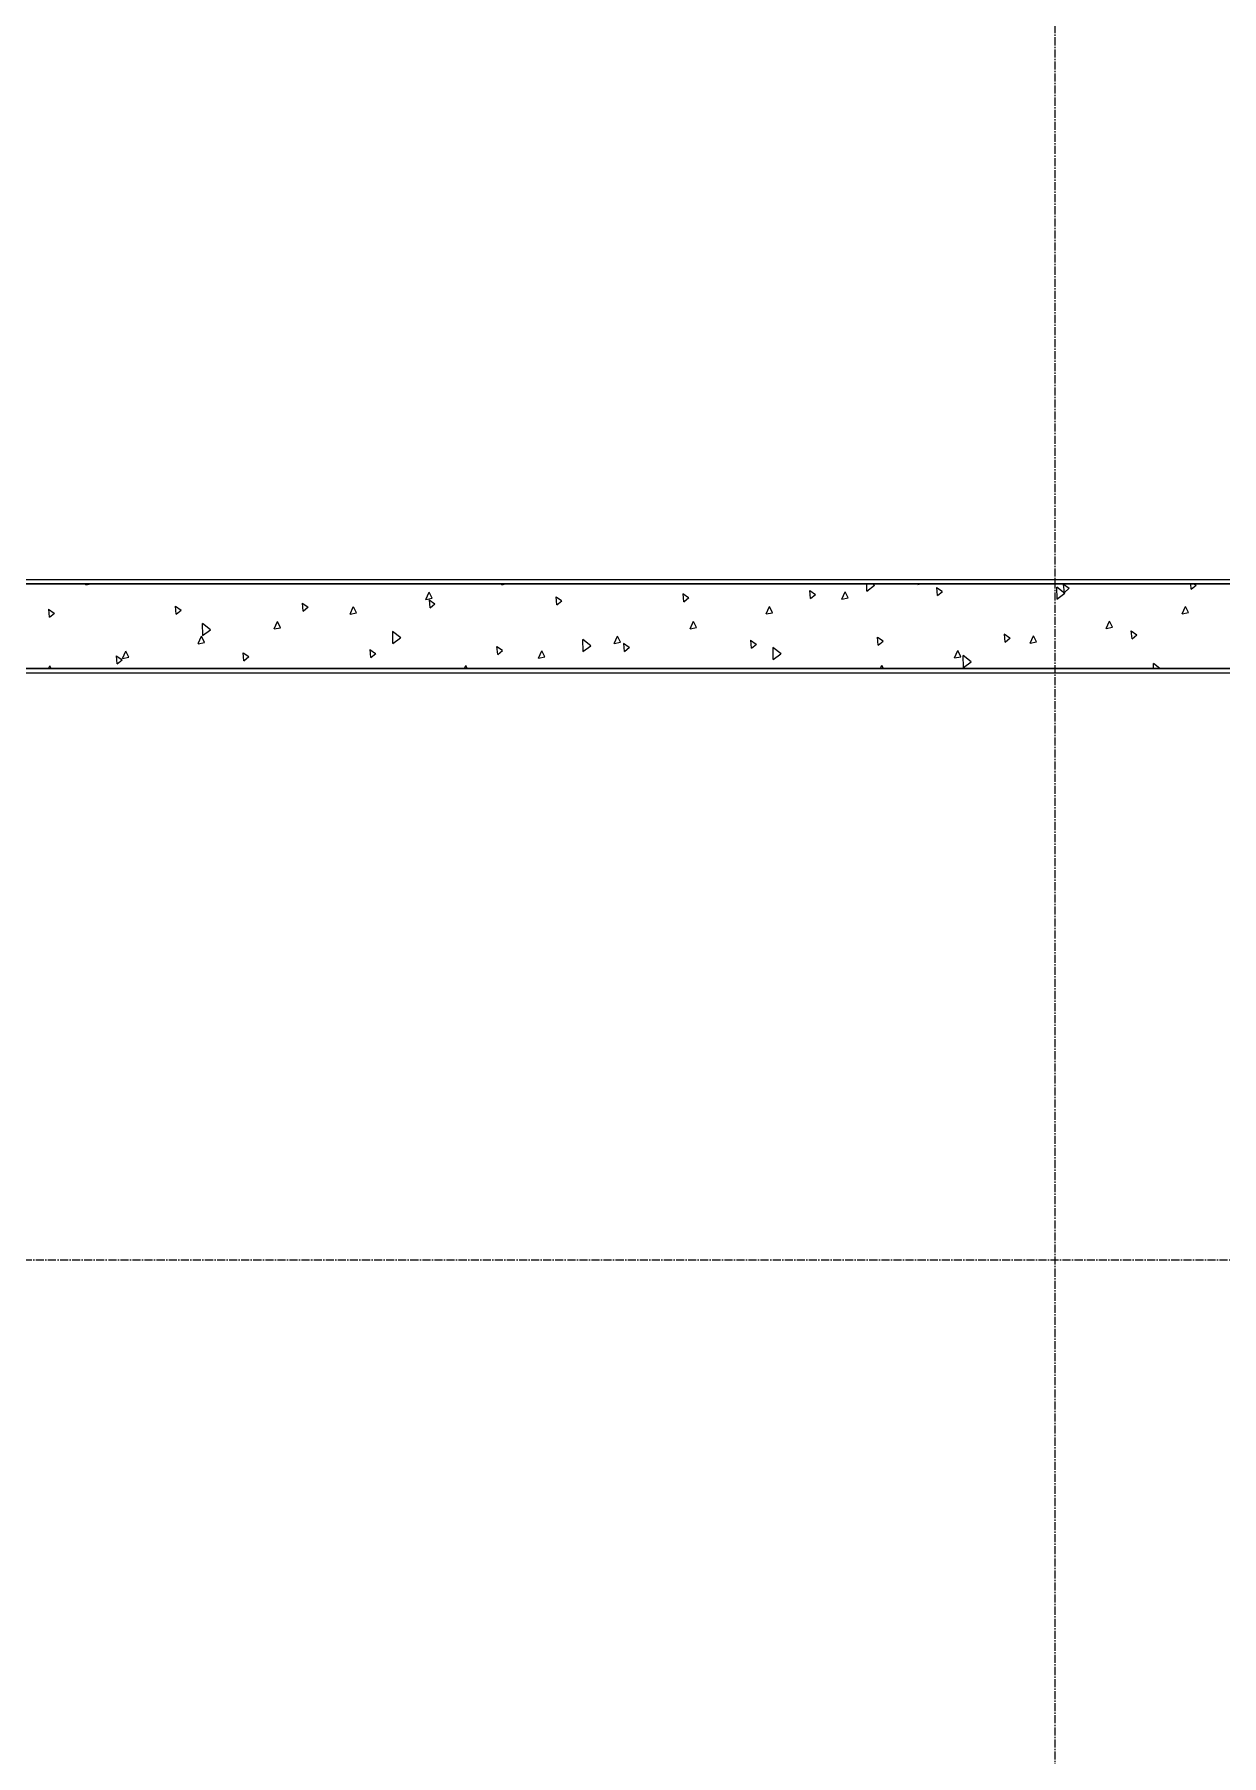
# Model space of a CAD drawing. Header units: millimetres. Extents: x -231292 to 573618, y -153144 to 564035.
# Drawn here: x 10689 to 13497, y 193193 to 197267 of the extents above; entities that cross this region are included whole.
import ezdxf

# ---------------------------------------------------------------- set-up
doc = ezdxf.new("R2010")
doc.units = ezdxf.units.MM
doc.linetypes.add('CENTER2', pattern=[28.575, 19.05, -3.175, 3.175, -3.175])
doc.layers.get('0').update_dxf_attribs({"color": 250})
for name, color, linetype, lineweight in [('АР_Стены ПЕНОблок', 250, 'Continuous', 20), ('АР_Тонкая', 250, 'Continuous', 5), ('АР_Штриховка', 250, 'Continuous', 0), ('РД_Оси_100', 250, 'Continuous', 0)]:
    doc.layers.add(name, color=color, linetype=linetype, lineweight=lineweight)

# ---------------------------------------------------------------- blocks, each defined once
blk = doc.blocks.new('оси_рен')
at = {"layer": 'РД_Оси_100', "color": 251, "linetype": 'CENTER2', "true_color": 0x636466}
for p, q in [((1199852.916, 135558.25), (1199852.916, 223268.25)), ((1189697.958, 143713.25), (1225207.916, 143713.25))]:
    blk.add_line(p, q, dxfattribs=at)

msp = doc.modelspace()

# ---------------------------------------------------------------- linework, layer by layer
at = {"layer": 'АР_Стены ПЕНОблок', "color": 18, "linetype": 'Continuous', "lineweight": 25, "true_color": 0x000000}
for p, q in [((15603.243, 195966.253), (9023.243, 195966.253)), ((9023.243, 195766.253), (15603.243, 195766.253))]:
    msp.add_line(p, q, dxfattribs=at)
at = {"layer": 'АР_Тонкая', "color": 18, "linetype": 'Continuous', "lineweight": 25, "true_color": 0x000000}
for p, q in [((15603.243, 195976.253), (9023.243, 195976.253)), ((9023.243, 195966.253), (15603.243, 195966.253)), ((15603.243, 195766.253), (9023.243, 195766.253)), ((9023.243, 195756.253), (15603.243, 195756.253))]:
    msp.add_line(p, q, dxfattribs=at)
at = {"layer": 'АР_Штриховка', "color": 18, "linetype": 'Continuous', "lineweight": 25, "true_color": 0x000000}
for p, q in [((10810.246, 195964.102), (10811.204, 195966.253)), ((10810.277, 195964.019), (10821.768, 195966.253)), ((11794.386, 195964.636), (11795.106, 195966.253)), ((11794.417, 195964.554), (11803.157, 195966.253)), ((12658.009, 195949.47), (12657.662, 195966.253)), ((12676.343, 195962.817), (12672.003, 195966.253)), ((12778.526, 195965.171), (12779.008, 195966.253)), ((12778.557, 195965.089), (12784.547, 195966.253)), ((13425.266, 195953.787), (13424.176, 195966.253)), ((13436.476, 195962.89), (13431.591, 195966.253)), ((11614.866, 195929.741), (11622.614, 195947.144)), ((11614.897, 195929.659), (11629.857, 195932.567)), ((11635.801, 195918.635), (11622.466, 195927.817)), ((11629.844, 195932.561), (11622.632, 195947.057)), ((11624.588, 195909.527), (11622.927, 195928.505)), ((11935.913, 195926.011), (11922.578, 195935.192)), ((11924.701, 195916.904), (11923.04, 195935.881)), ((11924.707, 195916.896), (11936.382, 195926.692)), ((12236.026, 195933.387), (12222.691, 195942.568)), ((12224.814, 195924.281), (12223.153, 195943.258)), ((12224.82, 195924.273), (12236.495, 195934.069)), ((12536.138, 195940.762), (12522.803, 195949.944)), ((12524.927, 195931.657), (12523.267, 195950.635)), ((12524.934, 195931.649), (12536.608, 195941.445)), ((12599.006, 195930.276), (12606.754, 195947.679)), ((12599.037, 195930.193), (12613.997, 195933.101)), ((12613.984, 195933.096), (12606.772, 195947.591)), ((12657.703, 195949.58), (12676.154, 195963.076)), ((12836.251, 195948.138), (12822.916, 195957.32)), ((12825.04, 195939.034), (12823.38, 195958.011)), ((12825.047, 195939.026), (12836.721, 195948.822)), ((13126.249, 195943.897), (13107.208, 195958.97)), ((13107.916, 195930.55), (13107.326, 195959.119)), ((13107.609, 195930.66), (13126.06, 195944.156)), ((13136.363, 195955.514), (13123.028, 195964.695)), ((13125.153, 195946.411), (13123.493, 195965.388)), ((13125.16, 195946.403), (13136.834, 195956.199)), ((13425.273, 195953.779), (13436.947, 195963.575)), ((10735.463, 195896.508), (10722.128, 195905.69)), ((10724.248, 195887.397), (10722.588, 195906.375)), ((10724.255, 195887.389), (10735.929, 195897.186)), ((11035.576, 195903.884), (11022.241, 195913.065)), ((11024.361, 195894.774), (11022.701, 195913.751)), ((11024.368, 195894.766), (11036.042, 195904.562)), ((11335.688, 195911.26), (11322.353, 195920.441)), ((11324.474, 195902.151), (11322.814, 195921.128)), ((11324.481, 195902.143), (11336.156, 195911.939)), ((11435.346, 195894.846), (11443.094, 195912.249)), ((11435.377, 195894.764), (11450.337, 195897.672)), ((11450.324, 195897.666), (11443.112, 195912.161)), ((11624.594, 195909.519), (11636.269, 195919.315)), ((12419.486, 195895.381), (12427.234, 195912.784)), ((12419.517, 195895.298), (12434.477, 195898.206)), ((12434.464, 195898.201), (12427.252, 195912.696)), ((13403.626, 195895.915), (13411.374, 195913.318)), ((13403.657, 195895.833), (13418.617, 195898.741)), ((13418.603, 195898.735), (13411.392, 195913.23)), ((11105.212, 195857.625), (11086.171, 195872.698)), ((11086.878, 195844.276), (11086.287, 195872.845)), ((11086.574, 195844.385), (11105.024, 195857.881)), ((11255.826, 195859.951), (11263.574, 195877.354)), ((11255.857, 195859.869), (11270.817, 195862.776)), ((11270.804, 195862.771), (11263.592, 195877.266)), ((11555.119, 195838.705), (11536.077, 195853.777)), ((11536.785, 195825.356), (11536.194, 195853.925)), ((12239.966, 195860.485), (12247.714, 195877.888)), ((12239.997, 195860.403), (12254.957, 195863.311)), ((12254.944, 195863.306), (12247.732, 195877.801)), ((12996.269, 195837.961), (12982.934, 195847.142)), ((12985.058, 195828.857), (12983.398, 195847.835)), ((13044.586, 195826.125), (13052.334, 195843.528)), ((13224.106, 195861.02), (13231.854, 195878.423)), ((13224.137, 195860.938), (13239.097, 195863.846)), ((13239.083, 195863.84), (13231.872, 195878.335)), ((13296.381, 195845.337), (13283.046, 195854.518)), ((13285.172, 195836.234), (13283.511, 195855.211)), ((13285.178, 195836.226), (13296.853, 195846.022)), ((10896.786, 195790.161), (10904.534, 195807.564)), ((10911.764, 195792.981), (10904.552, 195807.476)), ((11076.306, 195825.056), (11084.054, 195842.459)), ((11076.337, 195824.973), (11091.297, 195827.881)), ((11091.284, 195827.876), (11084.072, 195842.371)), ((11195.594, 195793.707), (11182.259, 195802.888)), ((11184.38, 195784.597), (11182.72, 195803.575)), ((11495.706, 195801.082), (11482.372, 195810.264)), ((11484.493, 195791.974), (11482.833, 195810.951)), ((11536.48, 195825.465), (11554.931, 195838.962)), ((11795.819, 195808.458), (11782.484, 195817.64)), ((11784.606, 195799.351), (11782.946, 195818.328)), ((11784.613, 195799.343), (11796.287, 195809.139)), ((11880.926, 195790.695), (11888.674, 195808.098)), ((11895.904, 195793.515), (11888.692, 195808.011)), ((12005.026, 195819.784), (11985.984, 195834.857)), ((11986.692, 195806.436), (11986.101, 195835.005)), ((11986.387, 195806.546), (12004.837, 195820.042)), ((12060.446, 195825.59), (12068.194, 195842.993)), ((12060.477, 195825.508), (12075.437, 195828.416)), ((12075.424, 195828.411), (12068.212, 195842.906)), ((12095.931, 195815.834), (12082.596, 195825.015)), ((12084.719, 195806.727), (12083.059, 195825.705)), ((12084.726, 195806.719), (12096.4, 195816.515)), ((12396.044, 195823.21), (12382.709, 195832.391)), ((12384.832, 195814.104), (12383.172, 195833.081)), ((12384.839, 195814.096), (12396.513, 195823.892)), ((12454.933, 195800.864), (12435.891, 195815.937)), ((12436.599, 195787.516), (12436.008, 195816.085)), ((12696.156, 195830.585), (12682.821, 195839.767)), ((12684.945, 195821.48), (12683.285, 195840.458)), ((12684.952, 195821.473), (12696.626, 195831.269)), ((12865.066, 195791.229), (12872.814, 195808.633)), ((12880.043, 195794.05), (12872.832, 195808.545)), ((12985.065, 195828.849), (12996.74, 195838.645)), ((13044.617, 195826.042), (13059.577, 195828.95)), ((13059.563, 195828.945), (13052.352, 195843.44)), ((10722.158, 195766.253), (10725.014, 195772.669)), ((10728.181, 195766.253), (10725.032, 195772.581)), ((10895.481, 195786.331), (10882.147, 195795.512)), ((10884.267, 195777.221), (10882.606, 195796.198)), ((10884.273, 195777.213), (10895.948, 195787.009)), ((10896.817, 195790.078), (10911.777, 195792.986)), ((11184.386, 195784.589), (11196.061, 195794.385)), ((11484.5, 195791.966), (11496.174, 195801.762)), ((11706.06, 195766.253), (11709.154, 195773.203)), ((11712.586, 195766.253), (11709.172, 195773.115)), ((11880.957, 195790.613), (11895.917, 195793.521)), ((12436.293, 195787.626), (12454.744, 195801.122)), ((12689.962, 195766.253), (12693.294, 195773.737)), ((12696.992, 195766.253), (12693.312, 195773.65)), ((12865.097, 195791.147), (12880.057, 195794.055)), ((12904.839, 195781.944), (12885.798, 195797.017)), ((12886.506, 195768.596), (12885.916, 195797.165)), ((12886.199, 195768.706), (12904.65, 195782.202)), ((13350.667, 195766.253), (13335.705, 195778.096)), ((13336.071, 195766.253), (13335.823, 195778.245))]:
    msp.add_line(p, q, dxfattribs=at)

# ---------------------------------------------------------------- block references
at = {"rotation": 359.999868838025}
msp.add_blockref('оси_рен', (-1186750.035, 50655.808), dxfattribs=at)

doc.saveas('drawing.dxf')
